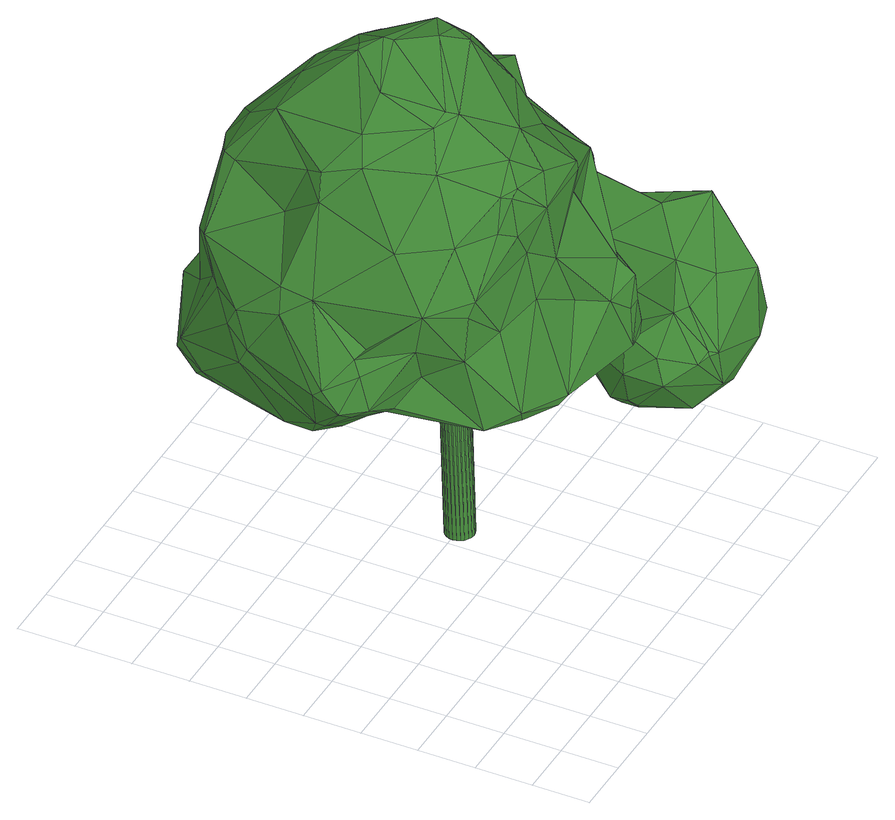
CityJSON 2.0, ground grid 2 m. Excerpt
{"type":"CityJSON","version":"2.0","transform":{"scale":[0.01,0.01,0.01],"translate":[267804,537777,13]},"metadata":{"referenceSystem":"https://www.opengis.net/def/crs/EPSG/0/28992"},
"CityObjects":{
"tree1":{"type":"SolitaryVegetationObject","attributes":{"gtid":76,"crown_width_m":15.21,"crown_median_z":23.32,"crown_r50_m":0.392,"crown_porosity":0.893,"trunk_H_m":10.15,"trunk_DBH_m":1.01,"trunk_radius_m":0.506,"trunk_base_height_m":13.17,"original_gtid":"76"},"geometry":[{"type":"Solid","lod":"3","boundaries":[[[[0,1,2]],[[3,4,5]],[[6,7,8]],[[9,10,11]],[[9,12,10]],[[13,14,15]],[[16,17,18]],[[19,20,18]],[[21,20,19]],[[11,22,23]],[[24,25,26]],[[4,27,5]],[[28,29,30]],[[31,32,33]],[[34,35,36]],[[37,38,39]],[[40,41,42]],[[43,44,45]],[[46,47,48]],[[32,49,50]],[[11,51,9]],[[3,52,4]],[[53,7,6]],[[54,55,24]],[[56,57,58]],[[56,58,59]],[[60,61,62]],[[63,64,65]],[[66,67,52]],[[68,1,69]],[[70,71,72]],[[73,74,75]],[[31,11,32]],[[76,77,56]],[[78,79,80]],[[80,81,78]],[[82,83,84]],[[85,86,87]],[[88,89,90]],[[91,92,93]],[[18,94,19]],[[95,96,97]],[[98,99,100]],[[101,102,103]],[[104,105,12]],[[106,107,108]],[[109,110,111]],[[112,113,114]],[[115,102,116]],[[117,99,118]],[[82,84,109]],[[119,22,103]],[[101,31,33]],[[103,102,120]],[[121,122,123]],[[33,116,101]],[[10,32,11]],[[106,124,125]],[[126,127,108]],[[2,98,128]],[[129,130,131]],[[101,116,102]],[[10,132,32]],[[1,133,69]],[[66,52,134]],[[32,132,49]],[[108,135,136]],[[129,137,138]],[[48,47,139]],[[140,115,95]],[[115,96,95]],[[41,141,29]],[[142,140,143]],[[36,144,145]],[[23,146,51]],[[23,51,11]],[[118,87,86]],[[118,98,87]],[[54,4,52]],[[90,35,88]],[[147,148,143]],[[149,150,151]],[[150,152,151]],[[95,143,140]],[[2,1,68]],[[153,154,155]],[[156,147,40]],[[157,158,159]],[[78,158,157]],[[160,7,53]],[[28,161,162]],[[129,34,137]],[[95,97,143]],[[4,163,27]],[[164,69,133]],[[27,163,165]],[[166,20,167]],[[5,96,3]],[[28,162,43]],[[116,52,3]],[[81,168,169]],[[170,168,81]],[[116,3,115]],[[165,26,25]],[[67,55,54]],[[171,116,33]],[[115,3,96]],[[94,17,172]],[[34,129,131]],[[173,174,175]],[[176,177,92]],[[27,165,46]],[[178,179,180]],[[25,47,46]],[[181,21,19]],[[75,74,15]],[[146,109,51]],[[182,15,74]],[[97,183,184]],[[185,174,8]],[[54,163,4]],[[164,68,69]],[[25,46,165]],[[186,47,25]],[[187,37,188]],[[96,183,97]],[[5,183,96]],[[70,122,121]],[[189,190,191]],[[60,62,161]],[[90,192,35]],[[80,193,170]],[[46,48,27]],[[27,48,5]],[[194,5,48]],[[56,166,76]],[[195,196,197]],[[198,199,120]],[[61,197,194]],[[172,200,181]],[[194,196,183]],[[183,196,184]],[[201,202,93]],[[195,184,196]],[[203,200,113]],[[75,204,73]],[[205,206,207]],[[208,209,45]],[[43,152,28]],[[210,28,152]],[[211,70,121]],[[28,41,29]],[[42,28,210]],[[185,8,212]],[[8,7,212]],[[156,179,178]],[[164,213,68]],[[202,213,164]],[[125,107,106]],[[12,9,104]],[[94,172,181]],[[94,181,19]],[[147,178,148]],[[145,137,34]],[[214,164,215]],[[214,215,216]],[[72,217,218]],[[219,220,175]],[[169,220,219]],[[137,146,138]],[[138,146,23]],[[138,23,119]],[[161,197,60]],[[197,61,60]],[[30,184,195]],[[88,221,89]],[[210,152,150]],[[157,222,223]],[[224,182,225]],[[133,215,164]],[[137,110,146]],[[109,146,110]],[[50,49,134]],[[156,178,147]],[[40,147,143]],[[143,148,142]],[[202,91,93]],[[204,114,73]],[[51,104,9]],[[84,104,51]],[[118,99,98]],[[184,141,97]],[[143,97,141]],[[143,141,40]],[[41,40,141]],[[53,35,192]],[[141,184,30]],[[41,28,42]],[[138,226,199]],[[223,139,227]],[[161,195,197]],[[30,195,161]],[[30,29,141]],[[53,192,160]],[[160,192,90]],[[30,161,28]],[[85,218,86]],[[51,109,84]],[[228,172,17]],[[179,127,198]],[[159,162,229]],[[210,156,40]],[[210,40,42]],[[210,150,156]],[[198,120,148]],[[148,120,142]],[[63,65,83]],[[126,107,131]],[[162,44,43]],[[159,44,162]],[[118,217,117]],[[194,197,196]],[[85,230,218]],[[231,74,191]],[[145,110,137]],[[232,233,211]],[[200,172,228]],[[112,114,204]],[[16,18,234]],[[16,234,59]],[[167,112,154]],[[167,154,153]],[[235,39,38]],[[236,237,63]],[[62,61,223]],[[57,77,211]],[[222,159,229]],[[222,229,62]],[[160,212,7]],[[132,238,49]],[[221,212,160]],[[221,185,212]],[[160,90,89]],[[160,89,221]],[[0,55,1]],[[179,135,127]],[[153,76,166]],[[57,239,58]],[[232,13,233]],[[121,57,211]],[[112,21,113]],[[203,113,21]],[[240,188,37]],[[235,38,59]],[[153,155,76]],[[59,58,235]],[[221,88,124]],[[202,214,91]],[[44,159,158]],[[13,155,154]],[[13,154,14]],[[57,56,77]],[[14,154,112]],[[14,112,204]],[[153,166,167]],[[231,191,190]],[[56,59,166]],[[194,183,5]],[[121,239,57]],[[58,239,241]],[[58,241,235]],[[77,232,211]],[[78,157,79]],[[76,232,77]],[[76,155,232]],[[155,13,232]],[[217,118,86]],[[230,85,177]],[[100,24,0]],[[68,213,2]],[[14,204,75]],[[1,66,133]],[[14,75,15]],[[208,242,209]],[[43,45,151]],[[208,169,219]],[[221,242,219]],[[152,43,151]],[[2,213,85]],[[120,102,243]],[[120,243,142]],[[123,39,241]],[[173,244,187]],[[236,173,187]],[[100,25,24]],[[82,109,111]],[[237,236,187]],[[245,237,187]],[[200,246,247]],[[230,177,176]],[[208,219,242]],[[125,131,107]],[[24,55,0]],[[72,225,182]],[[72,182,217]],[[85,98,2]],[[87,98,85]],[[213,177,85]],[[163,54,26]],[[54,24,26]],[[48,139,194]],[[81,158,78]],[[228,17,38]],[[16,38,17]],[[167,20,21]],[[233,248,211]],[[71,248,233]],[[71,233,225]],[[249,79,157]],[[127,126,130]],[[127,130,198]],[[233,13,224]],[[235,241,39]],[[45,44,158]],[[200,247,250]],[[6,236,63]],[[148,178,180]],[[108,127,135]],[[92,177,201]],[[213,201,177]],[[165,163,26]],[[103,226,119]],[[72,218,230]],[[117,206,205]],[[120,226,103]],[[117,217,182]],[[70,248,71]],[[211,248,70]],[[52,67,54]],[[113,189,114]],[[250,247,175]],[[213,202,201]],[[81,208,158]],[[205,79,249]],[[15,224,13]],[[244,246,38]],[[38,246,200]],[[228,38,200]],[[251,105,64]],[[175,174,219]],[[185,252,174]],[[253,254,133]],[[253,133,66]],[[255,116,171]],[[255,171,52]],[[123,241,121]],[[121,241,239]],[[240,37,123]],[[199,256,138]],[[250,113,200]],[[249,157,223]],[[164,214,202]],[[1,55,66]],[[67,66,55]],[[123,37,39]],[[45,158,208]],[[257,251,64]],[[234,20,166]],[[251,214,216]],[[105,216,12]],[[216,10,12]],[[117,231,206]],[[117,74,231]],[[223,61,139]],[[115,243,102]],[[231,207,206]],[[247,246,173]],[[64,63,237]],[[205,258,259]],[[66,134,253]],[[208,81,169]],[[2,128,0]],[[260,53,6]],[[106,209,124]],[[106,108,209]],[[114,189,191]],[[209,151,45]],[[209,149,151]],[[130,126,131]],[[149,136,150]],[[209,136,149]],[[136,209,108]],[[63,82,261]],[[63,261,6]],[[132,10,238]],[[182,224,15]],[[105,251,216]],[[37,187,244]],[[242,221,124]],[[242,124,209]],[[125,124,88]],[[244,173,246]],[[260,35,53]],[[142,243,140]],[[261,260,6]],[[110,145,144]],[[110,144,111]],[[216,238,10]],[[186,139,47]],[[194,139,61]],[[262,99,205]],[[259,99,262]],[[259,262,205]],[[117,205,99]],[[99,259,100]],[[120,199,226]],[[249,223,227]],[[249,227,205]],[[224,225,233]],[[36,145,34]],[[186,227,139]],[[117,182,74]],[[140,243,115]],[[8,236,6]],[[35,263,88]],[[34,263,35]],[[131,263,34]],[[84,83,104]],[[105,104,83]],[[65,105,83]],[[63,83,82]],[[8,264,236]],[[174,264,8]],[[217,86,218]],[[264,173,236]],[[174,173,264]],[[176,188,240]],[[157,159,222]],[[37,244,38]],[[247,173,175]],[[189,250,265]],[[188,92,91]],[[188,91,257]],[[175,265,250]],[[189,265,193]],[[189,113,250]],[[72,71,225]],[[223,222,62]],[[257,64,237]],[[25,258,186]],[[186,258,227]],[[205,227,258]],[[234,166,59]],[[245,187,188]],[[92,201,93]],[[245,188,237]],[[257,237,188]],[[207,190,193]],[[231,190,207]],[[103,22,101]],[[169,265,220]],[[101,22,31]],[[175,220,265]],[[150,135,156]],[[179,156,135]],[[136,135,150]],[[100,258,25]],[[259,258,100]],[[72,240,122]],[[72,230,240]],[[65,64,105]],[[126,108,107]],[[238,133,254]],[[238,254,49]],[[111,266,82]],[[198,148,180]],[[198,180,179]],[[255,52,116]],[[171,33,50]],[[32,50,33]],[[253,49,254]],[[240,230,176]],[[193,265,168]],[[207,80,79]],[[80,170,81]],[[207,193,80]],[[72,122,70]],[[119,226,138]],[[257,91,214]],[[257,214,251]],[[100,0,128]],[[100,128,98]],[[203,21,181]],[[203,181,200]],[[167,21,112]],[[240,123,122]],[[94,18,17]],[[207,79,205]],[[59,38,16]],[[176,92,188]],[[219,174,252]],[[219,252,221]],[[185,221,252]],[[169,168,265]],[[111,144,266]],[[144,36,266]],[[138,256,129]],[[130,129,256]],[[130,256,198]],[[199,198,256]],[[31,22,11]],[[162,161,229]],[[119,23,22]],[[216,215,238]],[[133,238,215]],[[125,88,263]],[[125,263,131]],[[234,18,20]],[[191,73,114]],[[191,74,73]],[[267,261,82]],[[170,193,168]],[[193,190,189]],[[36,35,267]],[[267,35,260]],[[267,260,261]],[[36,267,266]],[[267,82,266]],[[171,134,52]],[[50,134,171]],[[253,134,49]],[[62,229,161]],[[268,269,270]],[[268,270,271]],[[271,270,272]],[[271,272,273]],[[270,269,274]],[[270,274,272]],[[272,274,275]],[[272,275,273]],[[274,269,276]],[[274,276,275]],[[275,276,277]],[[275,277,273]],[[276,269,278]],[[276,278,277]],[[277,278,279]],[[277,279,273]],[[278,269,280]],[[278,280,279]],[[279,280,281]],[[279,281,273]],[[280,269,282]],[[280,282,281]],[[281,282,283]],[[281,283,273]],[[282,269,284]],[[282,284,283]],[[283,284,285]],[[283,285,273]],[[284,269,286]],[[284,286,285]],[[285,286,287]],[[285,287,273]],[[286,269,288]],[[286,288,287]],[[287,288,289]],[[287,289,273]],[[288,269,290]],[[288,290,289]],[[289,290,291]],[[289,291,273]],[[290,269,292]],[[290,292,291]],[[291,292,293]],[[291,293,273]],[[292,269,294]],[[292,294,293]],[[293,294,295]],[[293,295,273]],[[294,269,296]],[[294,296,295]],[[295,296,297]],[[295,297,273]],[[296,269,298]],[[296,298,297]],[[297,298,299]],[[297,299,273]],[[298,269,300]],[[298,300,299]],[[299,300,301]],[[299,301,273]],[[300,269,302]],[[300,302,301]],[[301,302,303]],[[301,303,273]],[[302,269,304]],[[302,304,303]],[[303,304,305]],[[303,305,273]],[[304,269,306]],[[304,306,305]],[[305,306,307]],[[305,307,273]],[[306,269,308]],[[306,308,307]],[[307,308,309]],[[307,309,273]],[[308,269,310]],[[308,310,309]],[[309,310,311]],[[309,311,273]],[[310,269,312]],[[310,312,311]],[[311,312,313]],[[311,313,273]],[[312,269,314]],[[312,314,313]],[[313,314,315]],[[313,315,273]],[[314,269,316]],[[314,316,315]],[[315,316,317]],[[315,317,273]],[[316,269,268]],[[316,268,317]],[[317,268,271]],[[317,271,273]]]]}]}
},
"vertices":[
[591,384,1255],[373,327,971],[584,271,920],[229,699,1566],[315,532,1586],[403,639,1779],[939,1319,657],[988,1371,673],[1041,1267,670],[295,1017,724],[149,898,882],[141,929,887],[327,929,752],[1578,107,810],[1630,246,926],[1578,267,1050],[1603,551,407],[1601,649,408],[1688,597,349],[1672,647,373],[1683,537,362],[1740,501,698],[126,1163,1105],[145,1200,1031],[576,410,1438],[635,370,1586],[520,414,1535],[488,458,1695],[808,1115,1897],[655,1036,1992],[687,967,2017],[39,890,1079],[34,797,1034],[34,858,1108],[567,1565,942],[791,1583,788],[571,1515,870],[1277,593,585],[1392,626,416],[1273,469,384],[604,1211,1855],[661,1126,1930],[701,1206,1862],[1019,1145,1765],[1064,1049,1775],[1157,1153,1516],[551,431,1696],[694,411,1678],[610,488,1751],[82,713,1047],[90,751,1161],[267,1102,751],[184,578,1387],[884,1565,682],[301,451,1414],[409,420,1236],[1495,362,375],[1308,201,406],[1273,372,377],[1495,384,366],[865,810,1991],[845,743,1978],[988,814,1879],[767,1106,877],[637,941,964],[441,1049,864],[272,476,1193],[280,466,1360],[546,285,904],[398,336,929],[1267,160,618],[1309,145,648],[1295,260,769],[1528,377,1047],[1427,368,1073],[1582,271,1050],[1629,158,468],[1449,127,451],[1290,811,1594],[1229,737,1481],[1272,763,1462],[1278,861,1501],[467,1229,806],[446,1112,814],[328,1146,730],[905,206,922],[949,211,1068],[909,214,1062],[904,1613,880],[966,1596,773],[940,1608,734],[754,502,828],[780,443,794],[743,479,774],[1668,646,368],[304,994,1737],[333,865,1777],[402,900,1851],[836,249,1126],[942,278,1217],[690,367,1354],[105,1040,1298],[133,1048,1388],[122,1198,1252],[320,1048,718],[362,909,760],[902,1403,1072],[704,1440,1152],[835,1395,1291],[338,1379,759],[362,1458,755],[472,1452,767],[1797,482,733],[1580,563,858],[1599,468,943],[270,983,1645],[126,933,1377],[1106,412,1147],[949,219,1163],[138,1236,1175],[277,1389,1380],[1185,242,559],[1209,276,643],[1183,381,563],[1053,1497,987],[873,1560,941],[587,1437,1211],[531,1438,1452],[756,334,1158],[483,1565,1036],[536,1461,1204],[598,1539,1034],[75,771,1009],[295,419,926],[199,609,1234],[723,1367,1541],[909,1342,1421],[326,1507,870],[274,1469,949],[761,527,1760],[331,1055,1708],[621,1024,1992],[381,1332,1618],[444,1221,1815],[457,1486,775],[423,1494,780],[225,1370,884],[500,1341,1721],[402,1380,1624],[986,1275,1464],[790,1376,1622],[1005,1262,1484],[883,1263,1715],[1722,373,445],[1774,301,611],[1710,142,548],[604,1411,1647],[1149,814,1667],[1228,923,1600],[1041,910,1823],[1005,1551,719],[892,884,1983],[981,973,1870],[453,452,1577],[453,376,879],[521,434,1676],[1680,414,401],[1729,406,449],[1248,834,1393],[1252,1001,1270],[1273,794,1445],[110,780,1206],[1622,671,405],[1186,855,680],[1136,1143,794],[1285,927,918],[978,315,940],[900,300,898],[499,1424,1616],[515,1452,1477],[435,1402,1607],[1641,665,404],[1361,285,922],[504,701,1874],[511,889,1946],[1050,1420,812],[876,386,1603],[1111,778,706],[1111,560,885],[1336,642,1085],[1332,587,1193],[1336,530,1116],[897,1582,696],[1336,669,1235],[589,652,1887],[693,934,2014],[563,689,1902],[783,822,2008],[325,1429,1360],[257,1348,1244],[1475,645,638],[758,436,737],[654,467,750],[1706,502,692],[1641,309,969],[1165,485,1427],[1205,495,1364],[1249,548,1364],[1283,1111,1366],[1082,1317,1237],[755,1240,1811],[1354,115,500],[1032,1455,746],[674,348,817],[597,607,916],[412,566,979],[380,755,865],[1036,261,1028],[988,218,961],[1252,1216,1076],[1208,1039,1133],[1084,1506,957],[1030,800,1822],[976,651,1763],[1449,188,844],[1331,223,782],[210,1307,1245],[971,554,1628],[1523,662,447],[995,886,1873],[965,211,925],[1245,508,1273],[1529,75,584],[1332,120,635],[1653,523,377],[1285,437,367],[965,1044,773],[898,783,942],[187,707,978],[1241,357,409],[1204,383,710],[1230,387,427],[1201,1254,1130],[349,1143,1503],[1199,810,652],[1011,781,958],[1205,811,656],[1229,817,809],[1302,137,635],[1044,663,1577],[1285,740,904],[600,738,956],[1049,1242,987],[252,616,1100],[182,676,1003],[155,761,1223],[380,1455,1110],[808,682,952],[883,386,1565],[887,405,1469],[776,1503,816],[731,1309,957],[929,423,1242],[860,1591,880],[1098,1118,706],[1299,764,1117],[490,1452,776],[595,1490,865],[926,794,18],[875,795,17],[924,807,17],[909,816,1033],[907,830,1033],[858,818,1032],[919,819,17],[903,842,1032],[912,830,17],[895,853,1032],[901,838,16],[885,861,1032],[889,844,16],[872,866,1031],[876,846,16],[859,868,1031],[863,844,16],[846,867,1031],[851,839,16],[834,862,1031],[840,832,16],[823,854,1031],[832,821,16],[815,844,1031],[826,809,16],[810,832,1031],[824,796,16],[808,819,1031],[826,783,16],[809,806,1032],[831,771,17],[814,793,1032],[838,760,17],[822,783,1032],[849,752,17],[832,774,1033],[861,746,18],[844,769,1033],[874,744,18],[857,767,1033],[887,746,18],[870,768,1034],[899,751,18],[883,773,1034],[910,758,18],[893,781,1034],[918,769,18],[902,791,1034],[924,781,18],[907,803,1033]
]}
